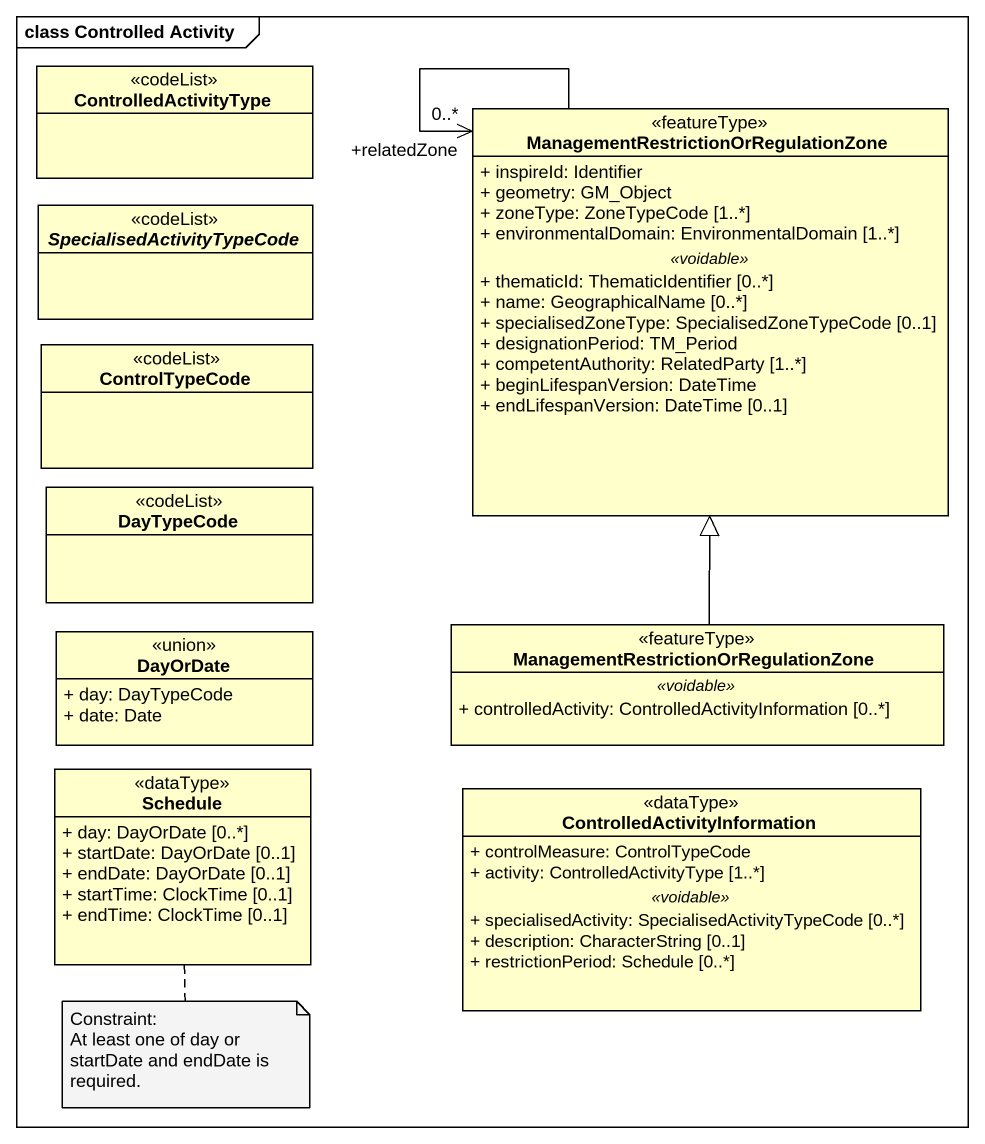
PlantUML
@startuml
mainframe class Controlled Activity
hide circle
hide empty members
skinparam classAttributeIconSize 0
class ControlledActivityType <<codeList>>
class "ManagementRestrictionOrRegulationZone" as ManagementRestrictionOrRegul <<featureType>> {
  + inspireId: Identifier
  + geometry: GM_Object
  + zoneType: ZoneTypeCode [1..*]
  + environmentalDomain: EnvironmentalDomain [1..*]
  .. <<voidable>> ..
  + thematicId: ThematicIdentifier [0..*]
  + name: GeographicalName [0..*]
  + specialisedZoneType: SpecialisedZoneTypeCode [0..1]
  + designationPeriod: TM_Period
  + competentAuthority: RelatedParty [1..*]
  + beginLifespanVersion: DateTime
  + endLifespanVersion: DateTime [0..1]
}
abstract class SpecialisedActivityTypeCode <<codeList>>
class ControlTypeCode <<codeList>>
class DayTypeCode <<codeList>>
class DayOrDate <<union>> {
  + day: DayTypeCode
  + date: Date
}
class "ManagementRestrictionOrRegulationZone" as ManagementRestrictionOrRegul_2 <<featureType>> {
  .. <<voidable>> ..
  + controlledActivity: ControlledActivityInformation [0..*]
}
class Schedule <<dataType>> {
  + day: DayOrDate [0..*]
  + startDate: DayOrDate [0..1]
  + endDate: DayOrDate [0..1]
  + startTime: ClockTime [0..1]
  + endTime: ClockTime [0..1]
}
class "ControlledActivityInformation" as ControlledActivityInformatio <<dataType>> {
  + controlMeasure: ControlTypeCode
  + activity: ControlledActivityType [1..*]
  .. <<voidable>> ..
  + specialisedActivity: SpecialisedActivityTypeCode [0..*]
  + description: CharacterString [0..1]
  + restrictionPeriod: Schedule [0..*]
}
ManagementRestrictionOrRegul --> "+relatedZone\n0..*" ManagementRestrictionOrRegul
ManagementRestrictionOrRegul_2 -up-|> ManagementRestrictionOrRegul
note bottom of Schedule
  Constraint:
  At least one of day or startDate and endDate is required.
end note
@enduml
